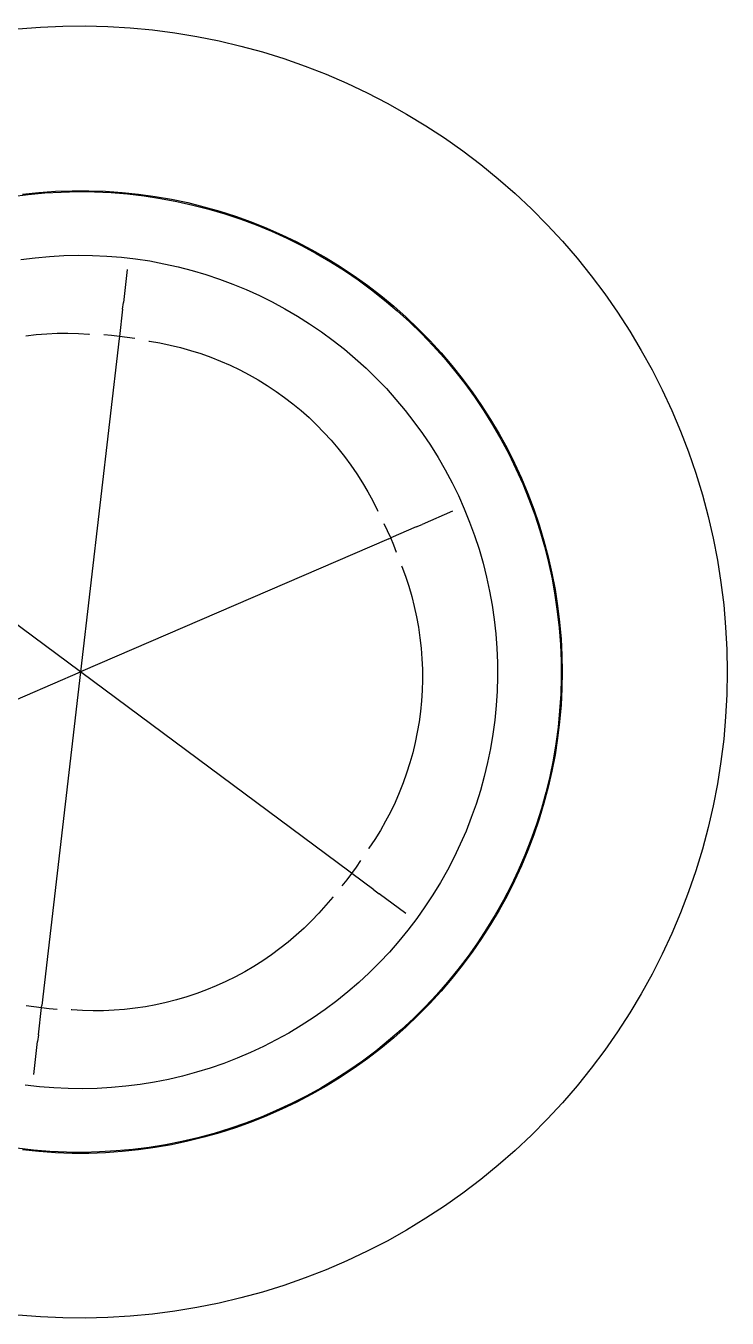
# Model space of a CAD drawing. Header units: millimetres. Extents: x -1576 to 3664, y -445 to 3215.
# Drawn here: x 2370.5 to 2441.2, y 524.3 to 654.8 of the extents above; entities that cross this region are included whole.
import ezdxf

# ---------------------------------------------------------------- set-up
doc = ezdxf.new("R2010")
doc.units = ezdxf.units.MM
doc.header["$MEASUREMENT"] = 0
doc.layers.add('Utwórz2D linie widoczne', color=7, linetype='Continuous', true_color=0x000000)

msp = doc.modelspace()

# ---------------------------------------------------------------- linework, layer by layer
at = {"layer": 'Utwórz2D linie widoczne'}
for p, q in [((2369.7, 654.45), (2371.96, 654.63)), ((2371.96, 654.63), (2374.22, 654.73)), ((2374.22, 654.73), (2376.49, 654.75)), ((2376.49, 654.75), (2378.76, 654.69)), ((2378.76, 654.69), (2381.02, 654.56)), ((2381.02, 654.56), (2383.27, 654.35)), ((2383.27, 654.35), (2385.52, 654.05)), ((2385.52, 654.05), (2387.76, 653.68)), ((2387.76, 653.68), (2389.98, 653.24)), ((2389.98, 653.24), (2392.18, 652.71)), ((2392.18, 652.71), (2394.37, 652.11)), ((2394.37, 652.11), (2396.53, 651.44)), ((2396.53, 651.44), (2398.67, 650.69)), ((2398.67, 650.69), (2400.78, 649.86)), ((2400.78, 649.86), (2402.86, 648.97)), ((2402.86, 648.97), (2404.91, 648)), ((2404.91, 648), (2406.93, 646.96)), ((2406.93, 646.96), (2408.9, 645.85)), ((2408.9, 645.85), (2410.84, 644.67)), ((2410.84, 644.67), (2412.73, 643.43)), ((2412.73, 643.43), (2414.58, 642.12)), ((2414.58, 642.12), (2416.39, 640.75)), ((2416.39, 640.75), (2418.14, 639.32)), ((2418.14, 639.32), (2419.85, 637.82)), ((2371.82, 637.93), (2373.49, 638.05)), ((2373.49, 638.05), (2375.17, 638.11)), ((2374.07, 637.97), (2375.74, 638.01)), ((2375.17, 638.11), (2376.85, 638.11)), ((2375.74, 638.01), (2377.41, 637.99)), ((2376.85, 638.11), (2378.52, 638.05)), ((2378.52, 638.05), (2380.2, 637.93)), ((2369.07, 637.51), (2370.73, 637.72)), ((2370.15, 637.76), (2371.82, 637.93)), ((2370.73, 637.72), (2372.4, 637.88)), ((2372.4, 637.88), (2374.07, 637.97)), ((2377.41, 637.99), (2379.09, 637.91)), ((2379.09, 637.91), (2380.75, 637.78)), ((2380.2, 637.93), (2381.86, 637.76)), ((2380.75, 637.78), (2382.42, 637.58)), ((2381.86, 637.76), (2383.53, 637.53)), ((2382.42, 637.58), (2384.07, 637.33)), ((2383.53, 637.53), (2385.18, 637.24)), ((2384.07, 637.33), (2385.72, 637.03)), ((2385.18, 637.24), (2386.82, 636.9)), ((2385.72, 637.03), (2387.35, 636.66)), ((2386.82, 636.9), (2388.45, 636.49)), ((2419.85, 637.82), (2421.5, 636.27)), ((2387.35, 636.66), (2388.97, 636.24)), ((2388.45, 636.49), (2390.06, 636.04)), ((2388.97, 636.24), (2390.58, 635.77)), ((2390.06, 636.04), (2391.66, 635.52)), ((2390.58, 635.77), (2392.17, 635.24)), ((2391.66, 635.52), (2393.24, 634.96)), ((2421.5, 636.27), (2423.1, 634.66)), ((2392.17, 635.24), (2393.74, 634.65)), ((2393.24, 634.96), (2394.8, 634.33)), ((2393.74, 634.65), (2395.28, 634.01)), ((2394.8, 634.33), (2396.33, 633.66)), ((2423.1, 634.66), (2424.64, 633)), ((2395.28, 634.01), (2396.81, 633.32)), ((2396.33, 633.66), (2397.84, 632.93)), ((2396.81, 633.32), (2398.31, 632.58)), ((2397.84, 632.93), (2399.33, 632.15)), ((2424.64, 633), (2426.12, 631.28)), ((2371.43, 631.34), (2372.87, 631.48)), ((2372.87, 631.48), (2374.32, 631.56)), ((2374.32, 631.56), (2375.77, 631.59)), ((2375.77, 631.59), (2377.23, 631.58)), ((2377.23, 631.58), (2378.68, 631.51)), ((2378.68, 631.51), (2380.13, 631.39)), ((2398.31, 632.58), (2399.78, 631.78)), ((2399.33, 632.15), (2400.79, 631.32)), ((2399.78, 631.78), (2401.22, 630.94)), ((2369.99, 631.16), (2371.43, 631.34)), ((2380.13, 631.39), (2381.57, 631.22)), ((2381.57, 631.22), (2383.01, 631.01)), ((2383.01, 631.01), (2384.43, 630.74)), ((2384.43, 630.74), (2385.85, 630.42)), ((2385.85, 630.42), (2387.26, 630.06)), ((2400.79, 631.32), (2402.21, 630.44)), ((2401.22, 630.94), (2402.64, 630.04)), ((2402.21, 630.44), (2403.61, 629.51)), ((2426.12, 631.28), (2427.54, 629.52)), ((2380.71, 630.14), (2380.33, 626.81)), ((2387.26, 630.06), (2388.65, 629.65)), ((2388.65, 629.65), (2390.03, 629.19)), ((2390.03, 629.19), (2391.39, 628.68)), ((2402.64, 630.04), (2404.02, 629.1)), ((2403.61, 629.51), (2404.98, 628.53)), ((2404.02, 629.1), (2405.37, 628.11)), ((2427.54, 629.52), (2428.89, 627.7)), ((2391.39, 628.68), (2392.73, 628.13)), ((2392.73, 628.13), (2394.05, 627.52)), ((2404.98, 628.53), (2406.31, 627.51)), ((2405.37, 628.11), (2406.69, 627.07)), ((2428.89, 627.7), (2430.19, 625.84)), ((2380.25, 626.16), (2380.33, 626.81)), ((2394.05, 627.52), (2395.35, 626.88)), ((2395.35, 626.88), (2396.63, 626.19)), ((2406.31, 627.51), (2407.6, 626.44)), ((2406.69, 627.07), (2407.96, 625.99)), ((2407.6, 626.44), (2408.85, 625.33)), ((2380.25, 626.16), (2379.93, 623.4)), ((2396.63, 626.19), (2397.89, 625.45)), ((2397.89, 625.45), (2399.11, 624.68)), ((2407.96, 625.99), (2409.2, 624.86)), ((2408.85, 625.33), (2410.07, 624.17)), ((2430.19, 625.84), (2431.42, 623.94)), ((2371.54, 623.58), (2372.61, 623.66)), ((2372.61, 623.66), (2373.67, 623.71)), ((2373.67, 623.71), (2374.74, 623.72)), ((2374.74, 623.72), (2375.8, 623.69)), ((2375.8, 623.69), (2376.86, 623.62)), ((2399.11, 624.68), (2400.31, 623.86)), ((2400.31, 623.86), (2401.48, 623)), ((2409.2, 624.86), (2410.4, 623.7)), ((2410.07, 624.17), (2411.25, 622.98)), ((2410.4, 623.7), (2411.56, 622.49)), ((2431.42, 623.94), (2432.58, 621.99)), ((2370.49, 623.46), (2371.54, 623.58)), ((2379.9, 623.17), (2376, 589.52)), ((2376.86, 623.62), (2376.93, 623.62)), ((2379.14, 623.48), (2378.35, 623.54)), ((2379.93, 623.4), (2379.14, 623.48)), ((2379.93, 623.37), (2379.9, 623.17)), ((2380.72, 623.3), (2379.93, 623.4)), ((2381.5, 623.18), (2380.72, 623.3)), ((2382.9, 622.93), (2382.9, 622.93)), ((2382.9, 622.93), (2382.9, 622.93)), ((2382.9, 622.93), (2382.9, 622.93)), ((2382.9, 622.93), (2382.9, 622.93)), ((2382.9, 622.93), (2382.9, 622.93)), ((2382.9, 622.93), (2382.9, 622.93)), ((2382.9, 622.93), (2382.91, 622.92)), ((2382.91, 622.92), (2382.97, 622.92)), ((2382.97, 622.92), (2384.02, 622.74)), ((2384.02, 622.74), (2385.06, 622.52)), ((2385.06, 622.52), (2386.1, 622.27)), ((2401.48, 623), (2402.63, 622.1)), ((2411.25, 622.98), (2412.38, 621.74)), ((2411.56, 622.49), (2412.68, 621.24)), ((2386.1, 622.27), (2387.12, 621.98)), ((2387.12, 621.98), (2388.14, 621.66)), ((2388.14, 621.66), (2389.14, 621.3)), ((2389.14, 621.3), (2390.13, 620.91)), ((2402.63, 622.1), (2403.73, 621.16)), ((2403.73, 621.16), (2404.81, 620.19)), ((2412.38, 621.74), (2413.47, 620.47)), ((2412.68, 621.24), (2413.75, 619.96)), ((2432.58, 621.99), (2433.67, 620.01)), ((2390.13, 620.91), (2391.11, 620.48)), ((2391.11, 620.48), (2392.07, 620.02)), ((2392.07, 620.02), (2393.01, 619.53)), ((2404.81, 620.19), (2405.85, 619.17)), ((2413.47, 620.47), (2414.52, 619.16)), ((2413.75, 619.96), (2414.78, 618.64)), ((2433.67, 620.01), (2434.7, 617.99)), ((2393.01, 619.53), (2393.94, 619)), ((2393.94, 619), (2394.84, 618.44)), ((2394.84, 618.44), (2395.73, 617.85)), ((2405.85, 619.17), (2406.86, 618.13)), ((2414.52, 619.16), (2415.52, 617.81)), ((2414.78, 618.64), (2415.76, 617.28)), ((2395.73, 617.85), (2396.6, 617.23)), ((2396.6, 617.23), (2397.44, 616.58)), ((2406.86, 618.13), (2407.83, 617.04)), ((2415.52, 617.81), (2416.47, 616.43)), ((2415.76, 617.28), (2416.7, 615.89)), ((2434.7, 617.99), (2435.65, 615.93)), ((2397.44, 616.58), (2398.26, 615.9)), ((2398.26, 615.9), (2399.06, 615.2)), ((2407.83, 617.04), (2408.76, 615.93)), ((2408.76, 615.93), (2409.65, 614.78)), ((2416.47, 616.43), (2417.37, 615.01)), ((2416.7, 615.89), (2417.58, 614.47)), ((2435.65, 615.93), (2436.53, 613.84)), ((2399.06, 615.2), (2399.83, 614.46)), ((2409.65, 614.78), (2410.5, 613.61)), ((2417.37, 615.01), (2418.23, 613.57)), ((2399.83, 614.46), (2400.57, 613.7)), ((2400.57, 613.7), (2401.29, 612.91)), ((2410.5, 613.61), (2411.31, 612.4)), ((2417.58, 614.47), (2418.42, 613.02)), ((2418.23, 613.57), (2419.04, 612.1)), ((2436.53, 613.84), (2437.34, 611.73)), ((2401.29, 612.91), (2401.98, 612.1)), ((2401.98, 612.1), (2402.64, 611.27)), ((2411.31, 612.4), (2412.08, 611.17)), ((2418.42, 613.02), (2419.21, 611.54)), ((2419.04, 612.1), (2419.79, 610.6)), ((2402.64, 611.27), (2403.28, 610.41)), ((2412.08, 611.17), (2412.81, 609.91)), ((2419.21, 611.54), (2419.94, 610.04)), ((2419.79, 610.6), (2420.49, 609.08)), ((2437.34, 611.73), (2438.08, 609.58)), ((2376, 589.52), (2348.81, 609.72)), ((2403.28, 610.41), (2403.88, 609.53)), ((2403.88, 609.53), (2404.45, 608.63)), ((2412.81, 609.91), (2413.49, 608.63)), ((2419.94, 610.04), (2420.62, 608.51)), ((2438.08, 609.58), (2438.74, 607.41)), ((2404.45, 608.63), (2404.99, 607.71)), ((2413.49, 608.63), (2414.13, 607.32)), ((2420.49, 609.08), (2421.14, 607.53)), ((2420.62, 608.51), (2421.25, 606.96)), ((2404.99, 607.71), (2405.5, 606.78)), ((2405.5, 606.78), (2405.97, 605.82)), ((2414.13, 607.32), (2414.72, 606)), ((2421.14, 607.53), (2421.73, 605.96)), ((2421.25, 606.96), (2421.83, 605.39)), ((2438.74, 607.41), (2439.32, 605.22)), ((2405.97, 605.82), (2406, 605.77)), ((2413.54, 605.75), (2410.46, 604.42)), ((2414.72, 606), (2415.26, 604.65)), ((2421.73, 605.96), (2422.27, 604.37)), ((2421.83, 605.39), (2422.35, 603.8)), ((2406.99, 603.78), (2406.65, 604.49)), ((2409.86, 604.16), (2407.31, 603.06)), ((2409.86, 604.16), (2410.46, 604.42)), ((2415.26, 604.65), (2415.76, 603.29)), ((2422.27, 604.37), (2422.76, 602.77)), ((2439.32, 605.22), (2439.83, 603.02)), ((2407.1, 602.97), (2376, 589.52)), ((2407.31, 603.06), (2406.99, 603.78)), ((2407.1, 602.97), (2407.28, 603.04)), ((2407.62, 602.32), (2407.31, 603.06)), ((2415.76, 603.29), (2416.22, 601.91)), ((2422.35, 603.8), (2422.81, 602.19)), ((2422.76, 602.77), (2423.19, 601.15)), ((2439.83, 603.02), (2440.26, 600.79)), ((2407.9, 601.59), (2407.62, 602.32)), ((2416.22, 601.91), (2416.62, 600.51)), ((2422.81, 602.19), (2423.22, 600.56)), ((2408.39, 600.24), (2408.41, 600.18)), ((2408.41, 600.18), (2408.78, 599.19)), ((2416.62, 600.51), (2416.97, 599.1)), ((2423.19, 601.15), (2423.56, 599.51)), ((2423.22, 600.56), (2423.58, 598.93)), ((2440.26, 600.79), (2440.61, 598.55)), ((2408.78, 599.19), (2409.12, 598.17)), ((2416.97, 599.1), (2417.28, 597.68)), ((2423.56, 599.51), (2423.88, 597.86)), ((2423.58, 598.93), (2423.87, 597.28)), ((2409.12, 598.17), (2409.42, 597.15)), ((2417.28, 597.68), (2417.54, 596.25)), ((2423.88, 597.86), (2424.14, 596.21)), ((2440.61, 598.55), (2440.89, 596.3)), ((2409.42, 597.15), (2409.68, 596.12)), ((2417.54, 596.25), (2417.75, 594.81)), ((2423.87, 597.28), (2424.11, 595.62)), ((2440.89, 596.3), (2441.08, 594.05)), ((2409.68, 596.12), (2409.91, 595.08)), ((2409.91, 595.08), (2410.1, 594.03)), ((2424.11, 595.62), (2424.29, 593.96)), ((2424.14, 596.21), (2424.34, 594.54)), ((2410.1, 594.03), (2410.25, 592.98)), ((2417.75, 594.81), (2417.9, 593.37)), ((2424.29, 593.96), (2424.42, 592.29)), ((2424.34, 594.54), (2424.49, 592.87)), ((2441.08, 594.05), (2441.2, 591.78)), ((2410.25, 592.98), (2410.37, 591.92)), ((2417.9, 593.37), (2418.01, 591.92)), ((2424.49, 592.87), (2424.57, 591.19)), ((2410.37, 591.92), (2410.45, 590.86)), ((2418.01, 591.92), (2418.07, 590.47)), ((2424.42, 592.29), (2424.49, 590.62)), ((2424.57, 591.19), (2424.6, 589.52)), ((2441.2, 591.78), (2441.24, 589.52)), ((2410.45, 590.86), (2410.5, 589.79)), ((2410.5, 589.79), (2410.5, 588.73)), ((2418.07, 590.47), (2418.08, 589.02)), ((2424.49, 590.62), (2424.49, 588.94)), ((2344.9, 576.07), (2376, 589.52)), ((2376, 589.52), (2372.1, 555.86)), ((2403.2, 569.31), (2376, 589.52)), ((2410.5, 588.73), (2410.47, 587.66)), ((2418.08, 589.02), (2418.04, 587.57)), ((2424.49, 588.94), (2424.45, 587.27)), ((2424.6, 589.52), (2424.57, 587.84)), ((2441.24, 589.52), (2441.2, 587.25)), ((2410.47, 587.66), (2410.41, 586.6)), ((2418.04, 587.57), (2417.94, 586.12)), ((2424.45, 587.27), (2424.34, 585.6)), ((2424.57, 587.84), (2424.49, 586.16)), ((2441.2, 587.25), (2441.08, 584.99)), ((2410.41, 586.6), (2410.3, 585.54)), ((2417.94, 586.12), (2417.8, 584.67)), ((2424.49, 586.16), (2424.34, 584.49)), ((2410.3, 585.54), (2410.16, 584.48)), ((2417.8, 584.67), (2417.61, 583.23)), ((2424.34, 585.6), (2424.18, 583.93)), ((2441.08, 584.99), (2440.89, 582.73)), ((2409.98, 583.43), (2409.77, 582.39)), ((2410.16, 584.48), (2409.98, 583.43)), ((2417.61, 583.23), (2417.37, 581.8)), ((2424.18, 583.93), (2423.95, 582.27)), ((2424.34, 584.49), (2424.14, 582.83)), ((2409.77, 582.39), (2409.52, 581.36)), ((2423.95, 582.27), (2423.68, 580.62)), ((2424.14, 582.83), (2423.88, 581.17)), ((2440.89, 582.73), (2440.61, 580.48)), ((2409.52, 581.36), (2409.23, 580.33)), ((2417.37, 581.8), (2417.08, 580.38)), ((2423.68, 580.62), (2423.34, 578.98)), ((2423.88, 581.17), (2423.56, 579.52)), ((2408.91, 579.31), (2408.55, 578.31)), ((2409.23, 580.33), (2408.91, 579.31)), ((2417.08, 580.38), (2416.74, 578.96)), ((2423.56, 579.52), (2423.19, 577.89)), ((2440.61, 580.48), (2440.26, 578.24)), ((2408.55, 578.31), (2408.16, 577.32)), ((2416.74, 578.96), (2416.35, 577.56)), ((2423.34, 578.98), (2422.95, 577.35)), ((2440.26, 578.24), (2439.83, 576.02)), ((2408.16, 577.32), (2407.74, 576.34)), ((2416.35, 577.56), (2415.91, 576.18)), ((2422.95, 577.35), (2422.5, 575.74)), ((2423.19, 577.89), (2422.76, 576.26)), ((2407.28, 575.38), (2406.78, 574.44)), ((2407.74, 576.34), (2407.28, 575.38)), ((2415.91, 576.18), (2415.43, 574.81)), ((2422.5, 575.74), (2422, 574.14)), ((2422.76, 576.26), (2422.27, 574.66)), ((2439.83, 576.02), (2439.32, 573.81)), ((2406.78, 574.44), (2406.26, 573.51)), ((2415.43, 574.81), (2414.9, 573.46)), ((2422, 574.14), (2421.44, 572.57)), ((2422.27, 574.66), (2421.73, 573.07)), ((2406.26, 573.51), (2405.7, 572.61)), ((2414.9, 573.46), (2414.32, 572.12)), ((2421.73, 573.07), (2421.14, 571.5)), ((2439.32, 573.81), (2438.74, 571.62)), ((2405.11, 571.72), (2405.07, 571.66)), ((2405.7, 572.61), (2405.11, 571.72)), ((2414.32, 572.12), (2413.69, 570.81)), ((2421.14, 571.5), (2420.49, 569.95)), ((2421.44, 572.57), (2420.83, 571.01)), ((2438.74, 571.62), (2438.08, 569.45)), ((2403.85, 569.82), (2404.3, 570.47)), ((2413.69, 570.81), (2413.03, 569.52)), ((2420.83, 571.01), (2420.16, 569.47)), ((2402.9, 568.54), (2403.38, 569.17)), ((2403.36, 569.19), (2403.2, 569.31)), ((2403.38, 569.17), (2403.85, 569.82)), ((2405.61, 567.52), (2403.38, 569.17)), ((2413.03, 569.52), (2412.31, 568.26)), ((2420.16, 569.47), (2419.44, 567.96)), ((2420.49, 569.95), (2419.79, 568.43)), ((2438.08, 569.45), (2437.34, 567.31)), ((2402.41, 567.93), (2402.9, 568.54)), ((2412.31, 568.26), (2411.56, 567.02)), ((2419.44, 567.96), (2418.67, 566.47)), ((2419.79, 568.43), (2419.04, 566.93)), ((2401.45, 566.78), (2400.77, 565.96)), ((2401.49, 566.83), (2401.45, 566.78)), ((2405.61, 567.52), (2406.14, 567.12)), ((2408.83, 565.13), (2406.14, 567.12)), ((2411.56, 567.02), (2410.76, 565.8)), ((2418.67, 566.47), (2417.85, 565.01)), ((2419.04, 566.93), (2418.23, 565.46)), ((2437.34, 567.31), (2436.53, 565.19)), ((2400.06, 565.17), (2399.32, 564.4)), ((2400.77, 565.96), (2400.06, 565.17)), ((2410.76, 565.8), (2409.92, 564.62)), ((2417.85, 565.01), (2416.98, 563.58)), ((2418.23, 565.46), (2417.37, 564.02)), ((2436.53, 565.19), (2435.65, 563.1)), ((2398.56, 563.65), (2397.77, 562.94)), ((2399.32, 564.4), (2398.56, 563.65)), ((2409.92, 564.62), (2409.04, 563.46)), ((2417.37, 564.02), (2416.47, 562.6)), ((2397.77, 562.94), (2396.96, 562.25)), ((2408.12, 562.34), (2407.17, 561.24)), ((2409.04, 563.46), (2408.12, 562.34)), ((2416.47, 562.6), (2415.52, 561.22)), ((2416.98, 563.58), (2416.06, 562.19)), ((2435.65, 563.1), (2434.7, 561.04)), ((2396.13, 561.59), (2395.27, 560.95)), ((2396.96, 562.25), (2396.13, 561.59)), ((2407.17, 561.24), (2406.17, 560.18)), ((2415.52, 561.22), (2414.52, 559.88)), ((2416.06, 562.19), (2415.1, 560.82)), ((2434.7, 561.04), (2433.67, 559.02)), ((2393.49, 559.78), (2392.57, 559.24)), ((2394.39, 560.35), (2393.49, 559.78)), ((2395.27, 560.95), (2394.39, 560.35)), ((2406.17, 560.18), (2405.14, 559.16)), ((2414.52, 559.88), (2413.47, 558.57)), ((2415.1, 560.82), (2414.08, 559.49)), ((2391.63, 558.74), (2390.68, 558.26)), ((2392.57, 559.24), (2391.63, 558.74)), ((2405.14, 559.16), (2404.08, 558.17)), ((2413.47, 558.57), (2412.38, 557.29)), ((2414.08, 559.49), (2413.02, 558.19)), ((2433.67, 559.02), (2432.58, 557.04)), ((2388.72, 557.42), (2387.73, 557.05)), ((2389.71, 557.82), (2388.72, 557.42)), ((2390.68, 558.26), (2389.71, 557.82)), ((2402.98, 557.22), (2401.85, 556.31)), ((2404.08, 558.17), (2402.98, 557.22)), ((2412.38, 557.29), (2411.25, 556.05)), ((2413.02, 558.19), (2411.92, 556.93)), ((2370.51, 555.85), (2371.29, 555.73)), ((2372.08, 555.67), (2372.1, 555.86)), ((2383.62, 555.92), (2382.57, 555.72)), ((2384.66, 556.15), (2383.62, 555.92)), ((2385.69, 556.41), (2384.66, 556.15)), ((2386.72, 556.71), (2385.69, 556.41)), ((2387.73, 557.05), (2386.72, 556.71)), ((2401.85, 556.31), (2400.69, 555.44)), ((2411.25, 556.05), (2410.07, 554.86)), ((2411.92, 556.93), (2410.77, 555.71)), ((2432.58, 557.04), (2431.42, 555.09)), ((2371.29, 555.73), (2372.08, 555.63)), ((2371.76, 552.88), (2372.08, 555.63)), ((2372.08, 555.63), (2372.86, 555.55)), ((2372.86, 555.55), (2373.65, 555.49)), ((2375.14, 555.41), (2375.08, 555.41)), ((2376.21, 555.34), (2375.14, 555.41)), ((2377.27, 555.31), (2376.21, 555.34)), ((2378.34, 555.32), (2377.27, 555.31)), ((2379.4, 555.37), (2378.34, 555.32)), ((2380.46, 555.45), (2379.4, 555.37)), ((2381.52, 555.57), (2380.46, 555.45)), ((2382.57, 555.72), (2381.52, 555.57)), ((2399.49, 554.61), (2398.28, 553.82)), ((2400.69, 555.44), (2399.49, 554.61)), ((2409.59, 554.53), (2408.36, 553.39)), ((2410.07, 554.86), (2408.85, 553.7)), ((2410.77, 555.71), (2409.59, 554.53)), ((2431.42, 555.09), (2430.19, 553.19)), ((2398.28, 553.82), (2397.03, 553.07)), ((2408.36, 553.39), (2407.09, 552.3)), ((2408.85, 553.7), (2407.6, 552.59)), ((2430.19, 553.19), (2428.89, 551.33)), ((2371.29, 548.89), (2371.68, 552.22)), ((2371.76, 552.88), (2371.68, 552.22)), ((2395.76, 552.37), (2394.47, 551.71)), ((2397.03, 553.07), (2395.76, 552.37)), ((2407.09, 552.3), (2405.79, 551.25)), ((2407.6, 552.59), (2406.31, 551.52)), ((2393.15, 551.09), (2391.81, 550.52)), ((2394.47, 551.71), (2393.15, 551.09)), ((2405.79, 551.25), (2404.45, 550.24)), ((2406.31, 551.52), (2404.98, 550.5)), ((2428.89, 551.33), (2427.54, 549.51)), ((2389.09, 549.52), (2387.7, 549.1)), ((2390.46, 550), (2389.09, 549.52)), ((2391.81, 550.52), (2390.46, 550)), ((2403.08, 549.28), (2401.67, 548.37)), ((2403.61, 549.52), (2402.21, 548.59)), ((2404.45, 550.24), (2403.08, 549.28)), ((2404.98, 550.5), (2403.61, 549.52)), ((2427.54, 549.51), (2426.12, 547.75)), ((2383.46, 548.1), (2382.02, 547.87)), ((2384.88, 548.39), (2383.46, 548.1)), ((2386.29, 548.72), (2384.88, 548.39)), ((2387.7, 549.1), (2386.29, 548.72)), ((2401.67, 548.37), (2400.24, 547.51)), ((2402.21, 548.59), (2400.79, 547.71)), ((2371.88, 547.64), (2370.44, 547.81)), ((2373.33, 547.52), (2371.88, 547.64)), ((2374.78, 547.46), (2373.33, 547.52)), ((2376.23, 547.44), (2374.78, 547.46)), ((2377.68, 547.47), (2376.23, 547.44)), ((2379.13, 547.56), (2377.68, 547.47)), ((2380.58, 547.69), (2379.13, 547.56)), ((2382.02, 547.87), (2380.58, 547.69)), ((2398.77, 546.7), (2397.28, 545.94)), ((2399.33, 546.88), (2397.84, 546.1)), ((2400.24, 547.51), (2398.77, 546.7)), ((2400.79, 547.71), (2399.33, 546.88)), ((2426.12, 547.75), (2424.64, 546.03)), ((2396.33, 545.37), (2394.8, 544.7)), ((2397.28, 545.94), (2395.76, 545.23)), ((2397.84, 546.1), (2396.33, 545.37)), ((2424.64, 546.03), (2423.1, 544.37)), ((2393.24, 544.08), (2391.66, 543.51)), ((2394.22, 544.57), (2392.66, 543.97)), ((2394.8, 544.7), (2393.24, 544.08)), ((2395.76, 545.23), (2394.22, 544.57)), ((2423.1, 544.37), (2421.5, 542.76)), ((2389.48, 542.93), (2387.86, 542.49)), ((2390.06, 543), (2388.45, 542.54)), ((2391.08, 543.42), (2389.48, 542.93)), ((2391.66, 543.51), (2390.06, 543)), ((2392.66, 543.97), (2391.08, 543.42)), ((2421.5, 542.76), (2419.85, 541.21)), ((2371.25, 541.25), (2369.59, 541.45)), ((2382.94, 541.52), (2381.28, 541.31)), ((2383.53, 541.5), (2381.86, 541.27)), ((2384.59, 541.79), (2382.94, 541.52)), ((2385.18, 541.79), (2383.53, 541.5)), ((2386.23, 542.11), (2384.59, 541.79)), ((2386.82, 542.14), (2385.18, 541.79)), ((2387.86, 542.49), (2386.23, 542.11)), ((2388.45, 542.54), (2386.82, 542.14)), ((2371.82, 541.1), (2370.15, 541.27)), ((2372.92, 541.12), (2371.25, 541.25)), ((2373.49, 540.98), (2371.82, 541.1)), ((2374.59, 541.04), (2372.92, 541.12)), ((2375.17, 540.92), (2373.49, 540.98)), ((2376.27, 541.02), (2374.59, 541.04)), ((2376.85, 540.92), (2375.17, 540.92)), ((2377.94, 541.06), (2376.27, 541.02)), ((2378.52, 540.98), (2376.85, 540.92)), ((2379.61, 541.16), (2377.94, 541.06)), ((2380.2, 541.1), (2378.52, 540.98)), ((2381.28, 541.31), (2379.61, 541.16)), ((2381.86, 541.27), (2380.2, 541.1)), ((2419.85, 541.21), (2418.14, 539.72)), ((2418.14, 539.72), (2416.39, 538.28)), ((2416.39, 538.28), (2414.58, 536.91)), ((2414.58, 536.91), (2412.73, 535.6)), ((2412.73, 535.6), (2410.84, 534.36)), ((2410.84, 534.36), (2408.9, 533.18)), ((2408.9, 533.18), (2406.93, 532.07)), ((2404.91, 531.03), (2402.86, 530.07)), ((2406.93, 532.07), (2404.91, 531.03)), ((2402.86, 530.07), (2400.78, 529.17)), ((2400.78, 529.17), (2398.67, 528.34)), ((2396.53, 527.59), (2394.37, 526.92)), ((2398.67, 528.34), (2396.53, 527.59)), ((2389.98, 525.79), (2387.76, 525.35)), ((2392.18, 526.32), (2389.98, 525.79)), ((2394.37, 526.92), (2392.18, 526.32)), ((2371.96, 524.41), (2369.7, 524.58)), ((2383.27, 524.69), (2381.02, 524.47)), ((2385.52, 524.98), (2383.27, 524.69)), ((2387.76, 525.35), (2385.52, 524.98)), ((2374.22, 524.3), (2371.96, 524.41)), ((2376.49, 524.28), (2374.22, 524.3)), ((2378.76, 524.34), (2376.49, 524.28)), ((2381.02, 524.47), (2378.76, 524.34))]:
    msp.add_line(p, q, dxfattribs=at)

doc.saveas('drawing.dxf')
